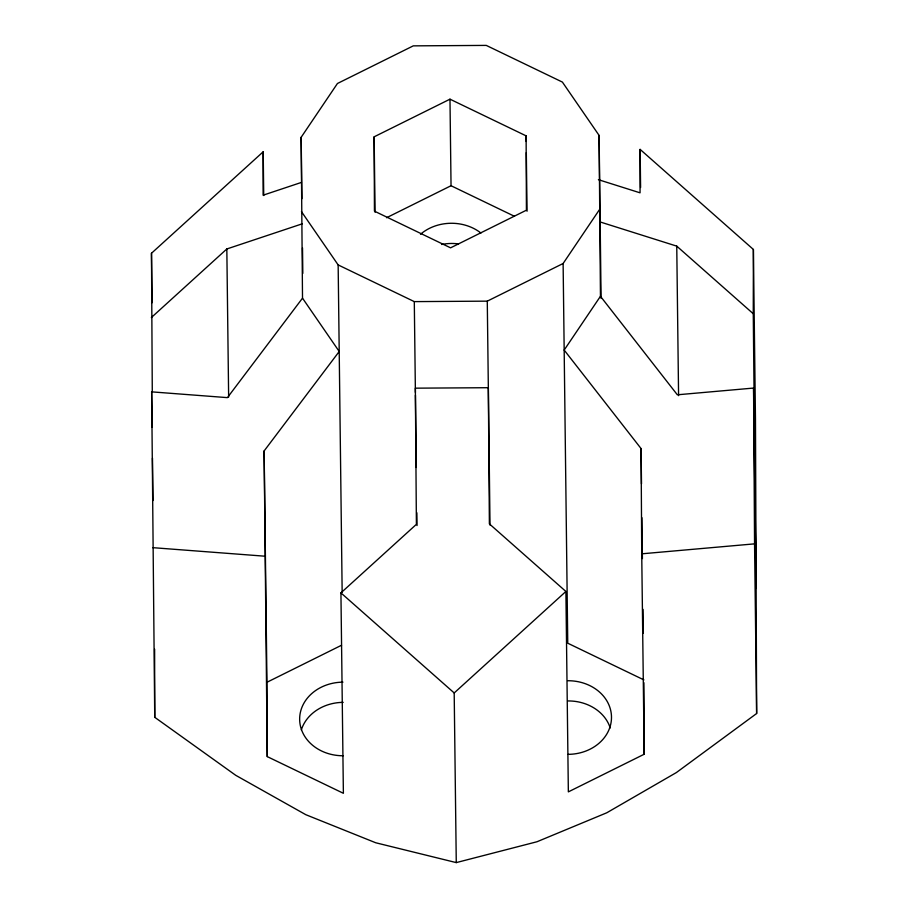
<?xml version="1.0" encoding="UTF-8"?>
<svg xmlns="http://www.w3.org/2000/svg" width="908" height="908" viewBox="0 0 908 908"><rect width="100%" height="100%" fill="white"/><g stroke="black" fill="none" stroke-linecap="round" stroke-linejoin="round"><path stroke-width="1.36" d="M152.283 392.335L151.488 253.253L263.195 151.784L263.729 195.526M263.195 151.784L263.104 195.197L301.456 182.406M601.085 298.426L599.098 135.405L562.393 82.083L486.257 45.4L413.276 45.865L337.435 83.502L301.161 137.278L302.512 298.164L227.42 397.636L151.659 391.859L154.735 717.297L235.762 775.33L305.803 814.692L375.708 842.76L456.27 862.6L536.98 841.75L606.748 812.796L676.381 772.56L756.636 713.506L755.467 419.121L753.39 249.462L640.129 149.4L640.049 192.825L598.395 179.671M599.098 135.405L600.449 296.292L677.345 394.798L753.572 388.068L756.012 588.475L753.265 313.737L753.39 249.462M301.456 211.609L338.151 264.92L414.298 301.615L487.278 301.15L563.119 263.502L599.394 209.737M600.449 296.292L564.174 350.068L641.071 448.575L641.502 483.839M643.908 682.702L644.192 754.23L568.351 791.878L565.9 591.471L489.378 523.871L488.334 387.705L415.353 388.17L416.397 524.325L340.931 592.89L343.383 793.297L267.247 756.602L264.126 450.947L339.217 351.487L302.512 298.164M151.364 317.539L226.83 248.974L302.216 223.833M456.27 862.6L454.193 692.952L565.9 591.471M526.118 135.859L526.413 210.191L450.572 247.839L374.436 211.155L374.141 136.813L449.982 99.176L526.118 135.859L526.186 141.444M386.57 217.727L451.038 185.731L514.484 216.308M267.247 756.602L266.952 682.271L341.533 645.248M644.192 754.23L641.729 553.823L754.559 543.858L753.572 388.068M152.657 547.649L264.796 556.195M600.154 221.961L676.755 246.136L753.265 313.737M643.897 679.899L567.75 643.205L563.119 263.502M340.931 592.89L454.193 692.952M754.559 543.858L756.636 713.506M676.755 246.136L678.582 395.65M640.129 149.4L640.594 187.513M641.911 517.685L642.41 558.59M643.034 609.37L643.329 633.353M526.322 152.612L527.037 211.246M487.278 301.15L490.014 525.074M449.982 99.176L451.038 185.731M414.298 301.615L415.399 392.415M415.433 395.252L416.318 467.472M416.874 512.793L417.033 525.539M374.141 136.813L375.061 212.211M338.151 264.92L342.157 592.232M301.161 137.278L301.91 198.704M302.512 247.907L302.818 273.399M264.126 450.947L266.952 682.271M226.83 248.974L228.646 397.068M151.488 253.253L152.09 302.739M151.659 391.859L152.09 427.146M152.476 458.2L152.987 500.535M641.071 448.575L641.729 553.823M154.621 649.163L154.735 717.297M567.909 680.739A43.436 36.797 -0.7 0 1 611.493 717.263A43.436 36.797 -0.7 0 1 568.192 754.344M568.147 700.942A43.436 36.797 -0.7 0 1 610.221 727.944M343.235 755.751A43.436 36.797 -0.7 0 1 299.651 719.227A43.436 36.797 -0.7 0 1 342.94 682.158M301.343 729.896A43.436 36.797 -0.7 0 1 343.19 702.361M420.517 234.241A43.436 36.797 -0.7 0 1 480.922 233.027M441.56 244.49A43.436 36.797 -0.7 0 1 458.517 243.912"/></g></svg>
